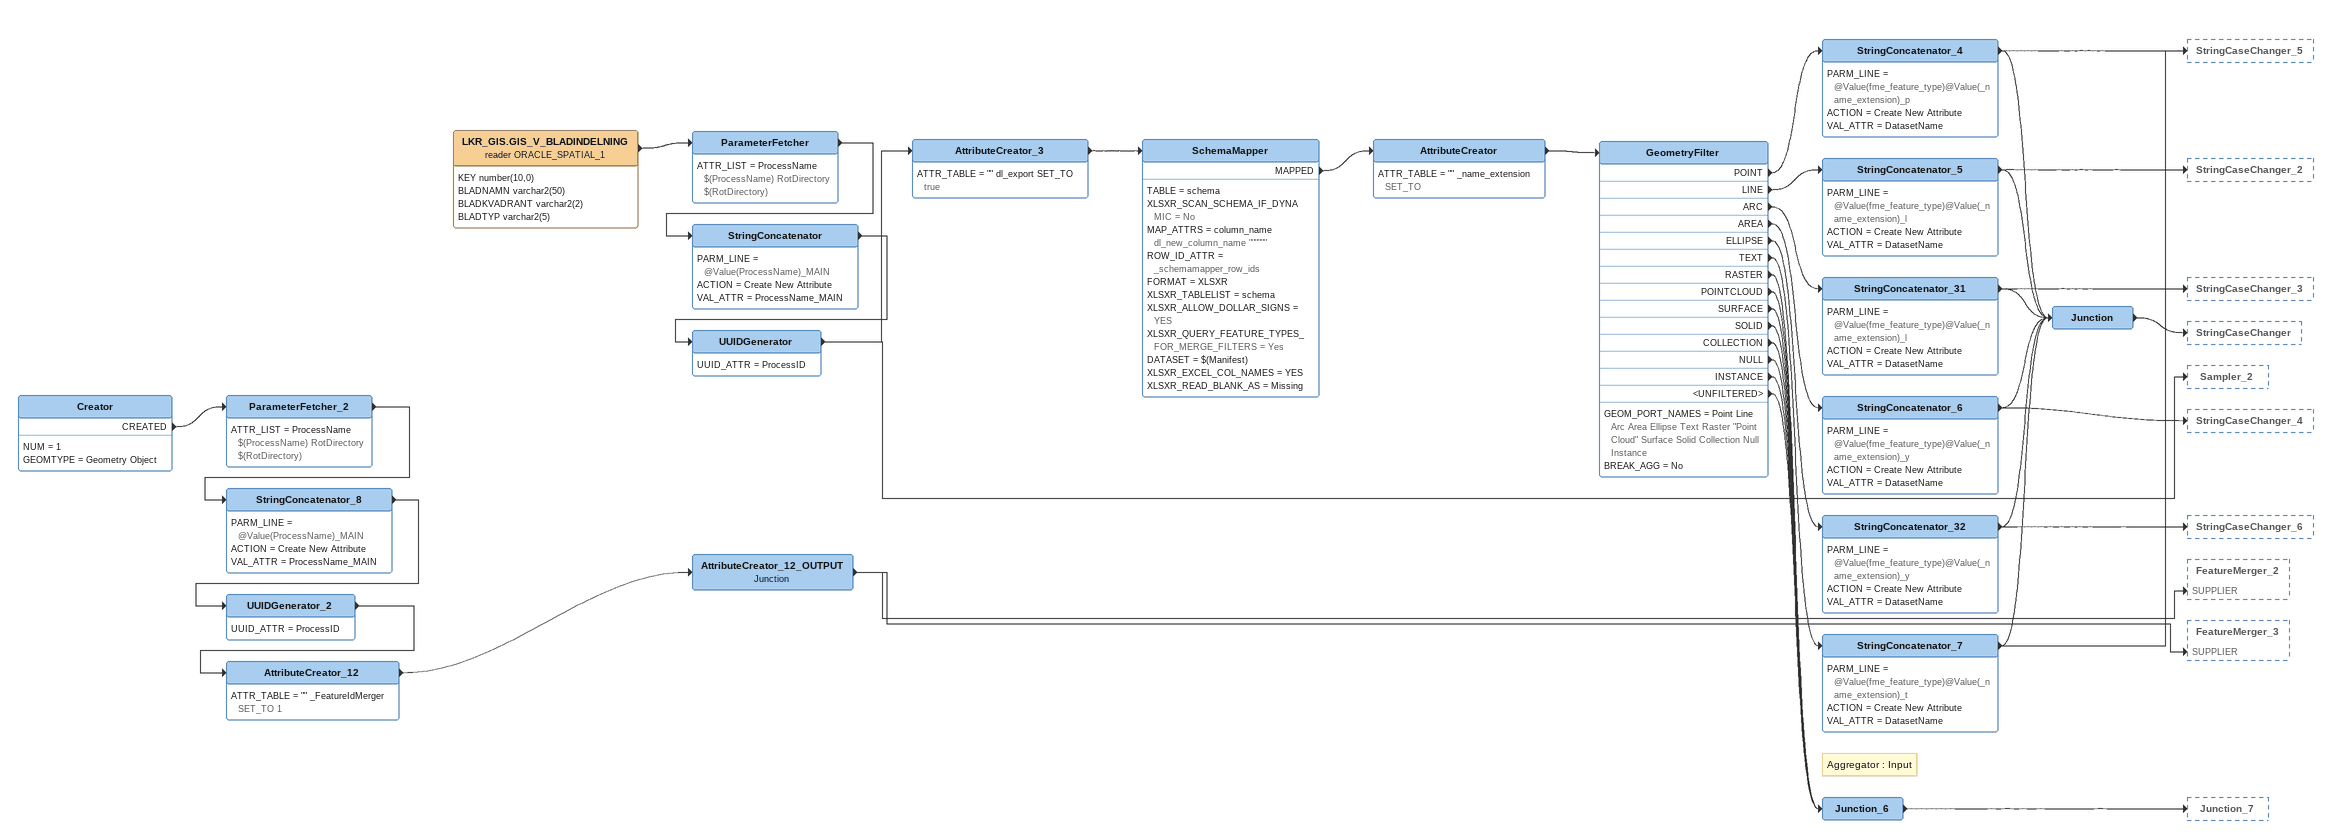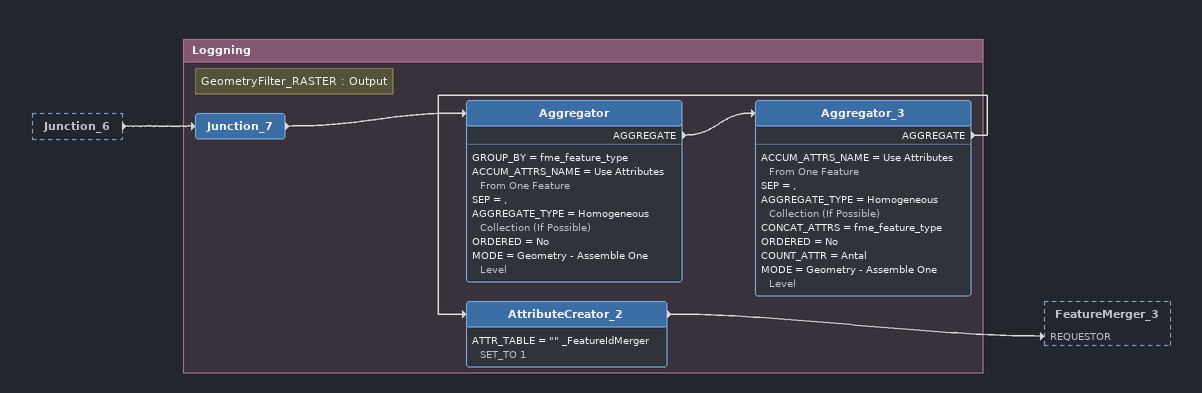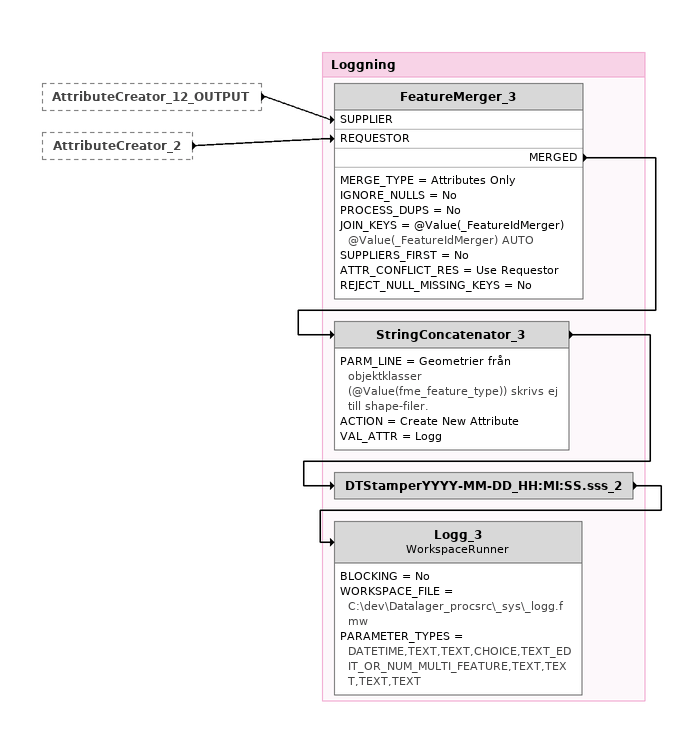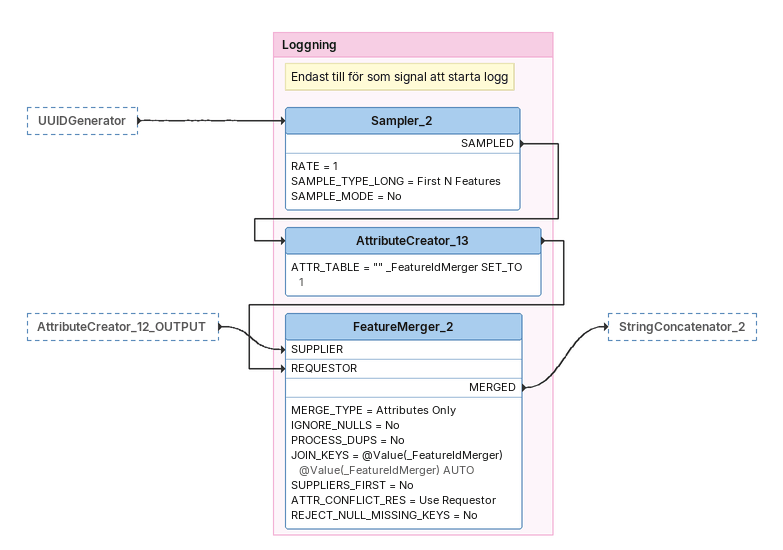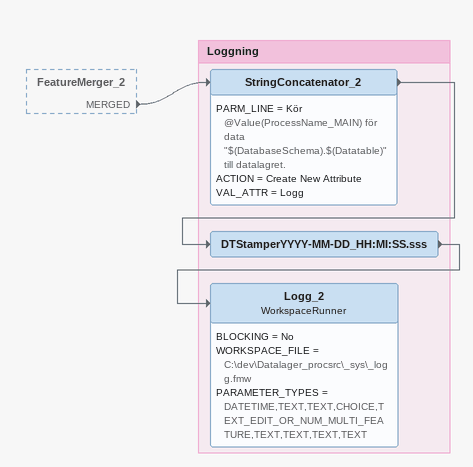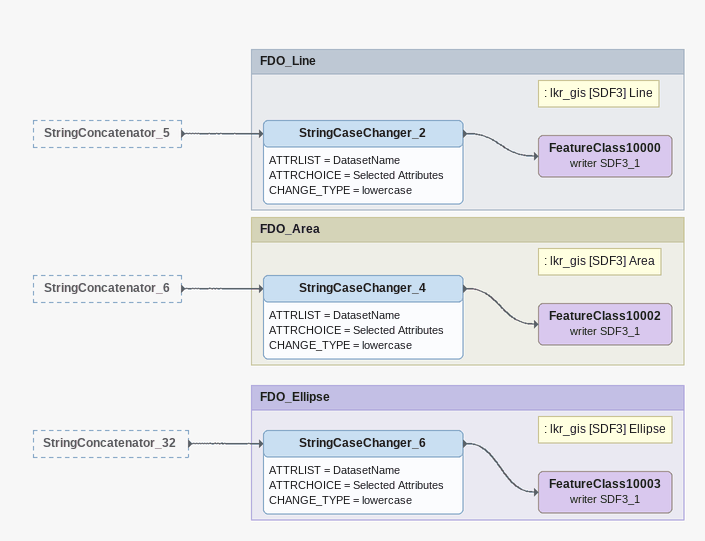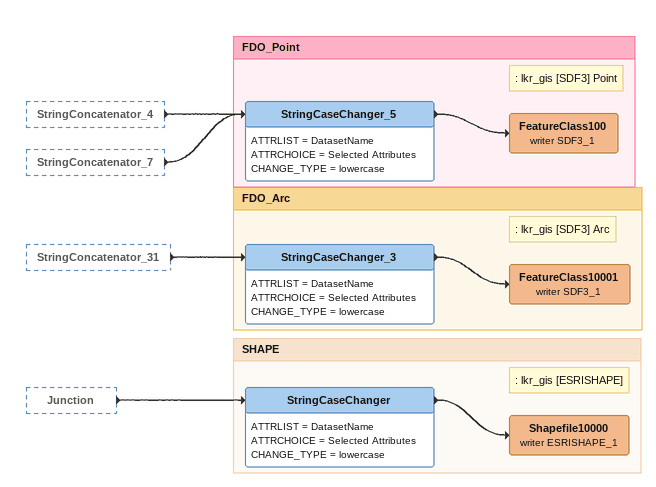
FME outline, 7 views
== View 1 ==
Creator
    NUM = 1
    GEOMTYPE = Geometry Object
    CREATED -> ParameterFetcher_2
ParameterFetcher_2
    ATTR_LIST = ProcessName $(ProcessName) RotDirectory $(RotDirectory)
    -> StringConcatenator_8
StringConcatenator_8
    PARM_LINE = @Value(ProcessName)_MAIN
    ACTION = Create New Attribute
    VAL_ATTR = ProcessName_MAIN
    -> UUIDGenerator_2
UUIDGenerator_2
    UUID_ATTR = ProcessID
    -> AttributeCreator_12
AttributeCreator_12
    ATTR_TABLE = "" _FeatureIdMerger SET_TO 1
    -> AttributeCreator_12_OUTPUT
AttributeCreator_12_OUTPUT: Junction
    -> FeatureMerger_2 [SUPPLIER]
    -> FeatureMerger_3 [SUPPLIER]
LKR_GIS.GIS_V_BLADINDELNING (reader ORACLE_SPATIAL_1)
    attributes: KEY number(10,0), BLADNAMN varchar2(50), BLADKVADRANT varchar2(2), BLADTYP varchar2(5)
    -> ParameterFetcher
ParameterFetcher
    ATTR_LIST = ProcessName $(ProcessName) RotDirectory $(RotDirectory)
    -> StringConcatenator
StringConcatenator
    PARM_LINE = @Value(ProcessName)_MAIN
    ACTION = Create New Attribute
    VAL_ATTR = ProcessName_MAIN
    -> UUIDGenerator
UUIDGenerator
    UUID_ATTR = ProcessID
    -> AttributeCreator_3
    -> Sampler_2
AttributeCreator_3
    ATTR_TABLE = "" dl_export SET_TO true
    -> SchemaMapper
SchemaMapper
    TABLE = schema
    XLSXR_SCAN_SCHEMA_IF_DYNAMIC = No
    MAP_ATTRS = column_name dl_new_column_name """"""
    ROW_ID_ATTR = _schemamapper_row_ids
    FORMAT = XLSXR
    XLSXR_TABLELIST = schema
    XLSXR_ALLOW_DOLLAR_SIGNS = YES
    XLSXR_QUERY_FEATURE_TYPES_FOR_MERGE_FILTERS = Yes
    DATASET = $(Manifest)
    XLSXR_EXCEL_COL_NAMES = YES
    XLSXR_READ_BLANK_AS = Missing
    MAPPED -> AttributeCreator
AttributeCreator
    ATTR_TABLE = "" _name_extension SET_TO
    -> GeometryFilter
GeometryFilter
    GEOM_PORT_NAMES = Point Line Arc Area Ellipse Text Raster "Point Cloud" Surface Solid Collection Null Instance
    BREAK_AGG = No
    POINT -> StringConcatenator_4
    LINE -> StringConcatenator_5
    ARC -> StringConcatenator_31
    AREA -> StringConcatenator_6
    ELLIPSE -> StringConcatenator_32
    TEXT -> StringConcatenator_7
    RASTER -> Junction_6
    POINTCLOUD -> Junction_6
    SURFACE -> Junction_6
    SOLID -> Junction_6
    COLLECTION -> Junction_6
    NULL -> Junction_6
    INSTANCE -> Junction_6
    <UNFILTERED> -> Junction_6
StringConcatenator_4
    PARM_LINE = @Value(fme_feature_type)@Value(_name_extension)_p
    ACTION = Create New Attribute
    VAL_ATTR = DatasetName
    -> StringCaseChanger_5
    -> Junction
StringConcatenator_5
    PARM_LINE = @Value(fme_feature_type)@Value(_name_extension)_l
    ACTION = Create New Attribute
    VAL_ATTR = DatasetName
    -> StringCaseChanger_2
    -> Junction
StringConcatenator_31
    PARM_LINE = @Value(fme_feature_type)@Value(_name_extension)_l
    ACTION = Create New Attribute
    VAL_ATTR = DatasetName
    -> StringCaseChanger_3
    -> Junction
StringConcatenator_6
    PARM_LINE = @Value(fme_feature_type)@Value(_name_extension)_y
    ACTION = Create New Attribute
    VAL_ATTR = DatasetName
    -> StringCaseChanger_4
    -> Junction
StringConcatenator_32
    PARM_LINE = @Value(fme_feature_type)@Value(_name_extension)_y
    ACTION = Create New Attribute
    VAL_ATTR = DatasetName
    -> StringCaseChanger_6
    -> Junction
StringConcatenator_7
    PARM_LINE = @Value(fme_feature_type)@Value(_name_extension)_t
    ACTION = Create New Attribute
    VAL_ATTR = DatasetName
    -> StringCaseChanger_5
    -> Junction
Junction
    -> StringCaseChanger
Note: Aggregator : Input
Junction_6
    -> Junction_7

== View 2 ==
Junction_6 [outside]
    -> Junction_7

Bookmark: Loggning
Note: GeometryFilter_RASTER : Output
Junction_7
    -> Aggregator
Aggregator
    GROUP_BY = fme_feature_type
    ACCUM_ATTRS_NAME = Use Attributes From One Feature
    SEP = ,
    AGGREGATE_TYPE = Homogeneous Collection (If Possible)
    ORDERED = No
    MODE = Geometry - Assemble One Level
    AGGREGATE -> Aggregator_3
Aggregator_3
    ACCUM_ATTRS_NAME = Use Attributes From One Feature
    SEP = ,
    AGGREGATE_TYPE = Homogeneous Collection (If Possible)
    CONCAT_ATTRS = fme_feature_type
    ORDERED = No
    COUNT_ATTR = Antal
    MODE = Geometry - Assemble One Level
    AGGREGATE -> AttributeCreator_2
AttributeCreator_2
    ATTR_TABLE = "" _FeatureIdMerger SET_TO 1
    -> FeatureMerger_3 [REQUESTOR]

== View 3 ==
AttributeCreator_12_OUTPUT [outside]
    -> FeatureMerger_3 [SUPPLIER]
AttributeCreator_2 [outside]
    -> FeatureMerger_3 [REQUESTOR]

Bookmark: Loggning
FeatureMerger_3
    MERGE_TYPE = Attributes Only
    IGNORE_NULLS = No
    PROCESS_DUPS = No
    JOIN_KEYS = @Value(_FeatureIdMerger) @Value(_FeatureIdMerger) AUTO
    SUPPLIERS_FIRST = No
    ATTR_CONFLICT_RES = Use Requestor
    REJECT_NULL_MISSING_KEYS = No
    MERGED -> StringConcatenator_3
StringConcatenator_3
    PARM_LINE = Geometrier från objektklasser (@Value(fme_feature_type)) skrivs ej till shape-filer.
    ACTION = Create New Attribute
    VAL_ATTR = Logg
    -> DTStamperYYYY-MM-DD_HH:MI:SS.sss_2
DTStamperYYYY-MM-DD_HH:MI:SS.sss_2
    -> Logg_3
Logg_3: WorkspaceRunner
    BLOCKING = No
    WORKSPACE_FILE = C:\dev\Datalager_procsrc\_sys\_logg.fmw
    PARAMETER_TYPES = DATETIME,TEXT,TEXT,CHOICE,TEXT_EDIT_OR_NUM_MULTI_FEATURE,TEXT,TEXT,TEXT,TEXT

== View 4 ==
UUIDGenerator [outside]
    -> Sampler_2
AttributeCreator_12_OUTPUT [outside]
    -> FeatureMerger_2 [SUPPLIER]

Bookmark: Loggning
Note: Endast till för som signal att starta logg
Sampler_2
    RATE = 1
    SAMPLE_TYPE_LONG = First N Features
    SAMPLE_MODE = No
    SAMPLED -> AttributeCreator_13
AttributeCreator_13
    ATTR_TABLE = "" _FeatureIdMerger SET_TO 1
    -> FeatureMerger_2 [REQUESTOR]
FeatureMerger_2
    MERGE_TYPE = Attributes Only
    IGNORE_NULLS = No
    PROCESS_DUPS = No
    JOIN_KEYS = @Value(_FeatureIdMerger) @Value(_FeatureIdMerger) AUTO
    SUPPLIERS_FIRST = No
    ATTR_CONFLICT_RES = Use Requestor
    REJECT_NULL_MISSING_KEYS = No
    MERGED -> StringConcatenator_2

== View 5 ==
FeatureMerger_2 [outside]
    MERGED -> StringConcatenator_2

Bookmark: Loggning
StringConcatenator_2
    PARM_LINE = Kör @Value(ProcessName_MAIN) för data "$(DatabaseSchema).$(Datatable)" till datalagret.
    ACTION = Create New Attribute
    VAL_ATTR = Logg
    -> DTStamperYYYY-MM-DD_HH:MI:SS.sss
DTStamperYYYY-MM-DD_HH:MI:SS.sss
    -> Logg_2
Logg_2: WorkspaceRunner
    BLOCKING = No
    WORKSPACE_FILE = C:\dev\Datalager_procsrc\_sys\_logg.fmw
    PARAMETER_TYPES = DATETIME,TEXT,TEXT,CHOICE,TEXT_EDIT_OR_NUM_MULTI_FEATURE,TEXT,TEXT,TEXT,TEXT

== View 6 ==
StringConcatenator_5 [outside]
    -> StringCaseChanger_2
StringConcatenator_6 [outside]
    -> StringCaseChanger_4
StringConcatenator_32 [outside]
    -> StringCaseChanger_6

Bookmark: FDO_Line
StringCaseChanger_2
    ATTRLIST = DatasetName
    ATTRCHOICE = Selected Attributes
    CHANGE_TYPE = lowercase
    -> FeatureClass10000 (writer SDF3_1)
Note: : lkr_gis [SDF3] Line
FeatureClass10000 (writer SDF3_1)

Bookmark: FDO_Area
StringCaseChanger_4
    ATTRLIST = DatasetName
    ATTRCHOICE = Selected Attributes
    CHANGE_TYPE = lowercase
    -> FeatureClass10002 (writer SDF3_1)
Note: : lkr_gis [SDF3] Area
FeatureClass10002 (writer SDF3_1)

Bookmark: FDO_Ellipse
StringCaseChanger_6
    ATTRLIST = DatasetName
    ATTRCHOICE = Selected Attributes
    CHANGE_TYPE = lowercase
    -> FeatureClass10003 (writer SDF3_1)
Note: : lkr_gis [SDF3] Ellipse
FeatureClass10003 (writer SDF3_1)

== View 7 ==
StringConcatenator_4 [outside]
    -> StringCaseChanger_5
StringConcatenator_7 [outside]
    -> StringCaseChanger_5
StringConcatenator_31 [outside]
    -> StringCaseChanger_3
Junction [outside]
    -> StringCaseChanger

Bookmark: FDO_Arc
StringCaseChanger_3
    ATTRLIST = DatasetName
    ATTRCHOICE = Selected Attributes
    CHANGE_TYPE = lowercase
    -> FeatureClass10001 (writer SDF3_1)
Note: : lkr_gis [SDF3] Arc
FeatureClass10001 (writer SDF3_1)

Bookmark: FDO_Point
StringCaseChanger_5
    ATTRLIST = DatasetName
    ATTRCHOICE = Selected Attributes
    CHANGE_TYPE = lowercase
    -> FeatureClass100 (writer SDF3_1)
Note: : lkr_gis [SDF3] Point
FeatureClass100 (writer SDF3_1)

Bookmark: SHAPE
StringCaseChanger
    ATTRLIST = DatasetName
    ATTRCHOICE = Selected Attributes
    CHANGE_TYPE = lowercase
    -> Shapefile10000 (writer ESRISHAPE_1)
Note: : lkr_gis [ESRISHAPE]
Shapefile10000 (writer ESRISHAPE_1)
